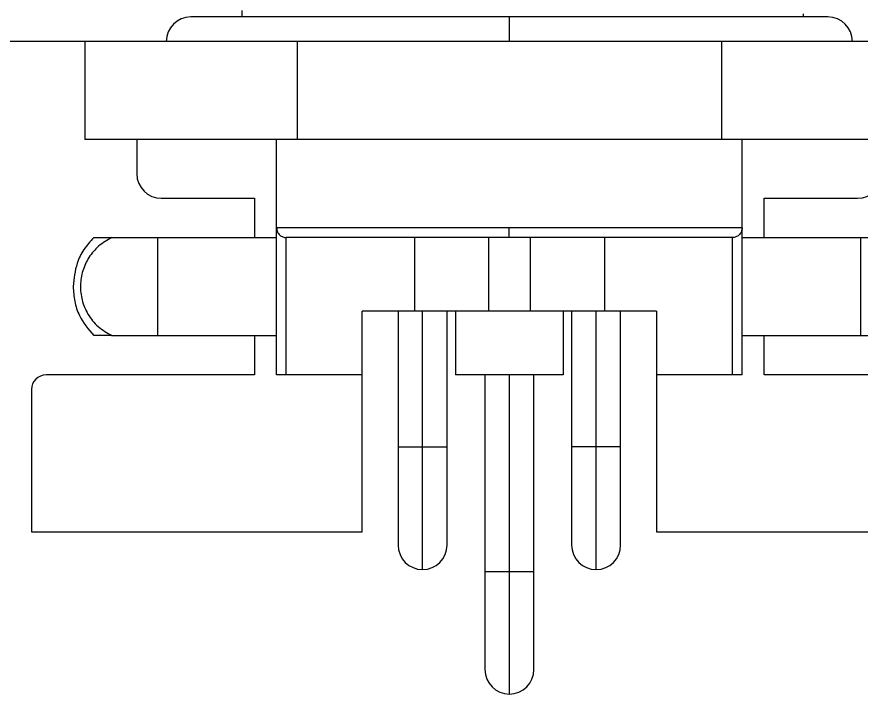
# Model space of a CAD drawing. Header units: millimetres. Extents: x 12.5 to 57.5, y -27.5 to 36.
# Drawn here: x 24.95 to 42.18, y 9.19 to 23 of the extents above; entities that cross this region are included whole.
import ezdxf

# ---------------------------------------------------------------- set-up
doc = ezdxf.new("R2010")
doc.units = ezdxf.units.MM

msp = doc.modelspace()

# ---------------------------------------------------------------- linework, layer by layer
at = {"color": 7, "linetype": 'Continuous', "lineweight": 25}
for p, q in [((29.541, 23.127), (29.541, 23)), ((41.5, 23), (28.5, 23)), ((35, 22.5), (35, 23)), ((41, 23), (41, 23.062)), ((57.5, 22.5), (12.5, 22.5)), ((26.34, 22.5), (26.34, 20.5)), ((30.67, 22.5), (30.67, 20.5)), ((39.33, 22.5), (39.33, 20.5)), ((43.66, 20.5), (26.34, 20.5)), ((27.4, 20.5), (27.4, 19.8)), ((30.25, 15.7), (30.25, 20.5)), ((39.75, 15.7), (39.75, 20.5)), ((27.9, 19.3), (29.8, 19.3)), ((29.8, 19.3), (29.8, 18.5)), ((40.2, 19.3), (42.1, 19.3)), ((40.2, 18.5), (40.2, 19.3)), ((39.75, 18.7), (30.25, 18.7)), ((34.99, 18.7), (34.99, 18.5)), ((26.892, 18.5), (30.25, 18.5)), ((27.832, 16.5), (27.832, 18.5)), ((39.55, 18.5), (30.45, 18.5)), ((30.45, 15.7), (30.45, 18.5)), ((33.062, 18.5), (33.062, 17)), ((34.577, 18.5), (34.577, 17)), ((35.423, 18.5), (35.423, 17)), ((36.938, 18.5), (36.938, 17)), ((39.55, 15.7), (39.55, 18.5)), ((39.75, 18.5), (43.108, 18.5)), ((42.168, 16.5), (42.168, 18.5)), ((38, 17), (32, 17)), ((32, 12.5), (32, 17)), ((32.73, 17), (32.73, 12.23)), ((33.23, 11.73), (33.23, 17)), ((33.73, 12.23), (33.73, 17)), ((33.9, 17), (33.9, 15.7)), ((36.1, 17), (36.1, 15.7)), ((36.27, 17), (36.27, 12.23)), ((36.77, 11.73), (36.77, 17)), ((37.27, 12.23), (37.27, 17)), ((38, 17), (38, 12.5)), ((26.892, 16.5), (30.25, 16.5)), ((29.8, 16.5), (29.8, 15.7)), ((39.75, 16.5), (43.108, 16.5)), ((40.2, 15.7), (40.2, 16.5)), ((29.8, 15.7), (25.55, 15.7)), ((32, 15.7), (30.25, 15.7)), ((36.1, 15.7), (33.9, 15.7)), ((34.5, 15.7), (34.5, 9.69)), ((35, 9.19), (35, 15.7)), ((35.5, 9.69), (35.5, 15.7)), ((39.75, 15.7), (38, 15.7)), ((44.45, 15.7), (40.2, 15.7)), ((25.25, 15.4), (25.25, 12.5)), ((32.73, 14.23), (33.73, 14.23)), ((37.27, 14.23), (36.27, 14.23)), ((25.25, 12.5), (32, 12.5)), ((38, 12.5), (44.75, 12.5)), ((34.5, 11.69), (35.5, 11.69))]:
    msp.add_line(p, q, dxfattribs=at)
for centre, radius, start, end in [((28.5, 22.5), 0.5, 90, 180), ((41.5, 22.5), 0.5, 0, 90), ((27.9, 19.8), 0.5, 180, 270), ((42.1, 19.8), 0.5, 270, 0), ((25.55, 15.4), 0.3, 90, 180), ((33.23, 12.23), 0.5, 180, 0), ((36.77, 12.23), 0.5, 180, 0), ((35, 9.69), 0.5, 180, 0)]:
    msp.add_arc(centre, radius, start, end, dxfattribs=at)
for points, knots in [([(30.25, 18.7), (30.254, 18.672), (30.261, 18.614), (30.313, 18.548), (30.379, 18.507), (30.426, 18.503), (30.45, 18.5)], [0, 0, 0, 0, 0.256352, 0.528592, 0.759284, 1, 1, 1, 1]), ([(39.75, 18.7), (39.746, 18.672), (39.739, 18.614), (39.687, 18.548), (39.621, 18.507), (39.574, 18.503), (39.55, 18.5)], [0, 0, 0, 0, 0.256352, 0.528592, 0.759284, 1, 1, 1, 1]), ([(26.52, 18.5), (26.45, 18.422), (26.313, 18.268), (26.144, 17.931), (26.117, 17.663), (26.1, 17.5)], [0, 0, 0, 0, 0.290415, 0.570498, 1, 1, 1, 1]), ([(26.892, 18.5), (26.798, 18.447), (26.619, 18.347), (26.416, 18.106), (26.286, 17.829), (26.236, 17.527), (26.272, 17.217), (26.396, 16.923), (26.605, 16.663), (26.794, 16.556), (26.892, 16.5)], [0, 0, 0, 0, 0.1359074, 0.2596038, 0.3763112, 0.489778, 0.6046049, 0.7254514, 0.8573622, 1, 1, 1, 1]), ([(26.52, 18.5), (26.522, 18.5), (26.527, 18.5), (26.566, 18.5), (26.671, 18.5), (26.797, 18.5), (26.892, 18.5)], [0, 0, 0, 0, 0.123918, 0.271252, 0.446384, 1, 1, 1, 1]), ([(26.1, 17.5), (26.107, 17.4), (26.12, 17.196), (26.241, 16.836), (26.413, 16.629), (26.52, 16.5)], [0, 0, 0, 0, 0.265899, 0.539924, 1, 1, 1, 1]), ([(26.892, 16.5), (26.827, 16.5), (26.713, 16.5), (26.593, 16.5), (26.531, 16.5), (26.523, 16.5), (26.52, 16.5)], [0, 0, 0, 0, 0.378239, 0.670057, 0.852091, 1, 1, 1, 1])]:
    msp.add_open_spline(points, degree=3, knots=knots, dxfattribs=at)

doc.saveas('drawing.dxf')
